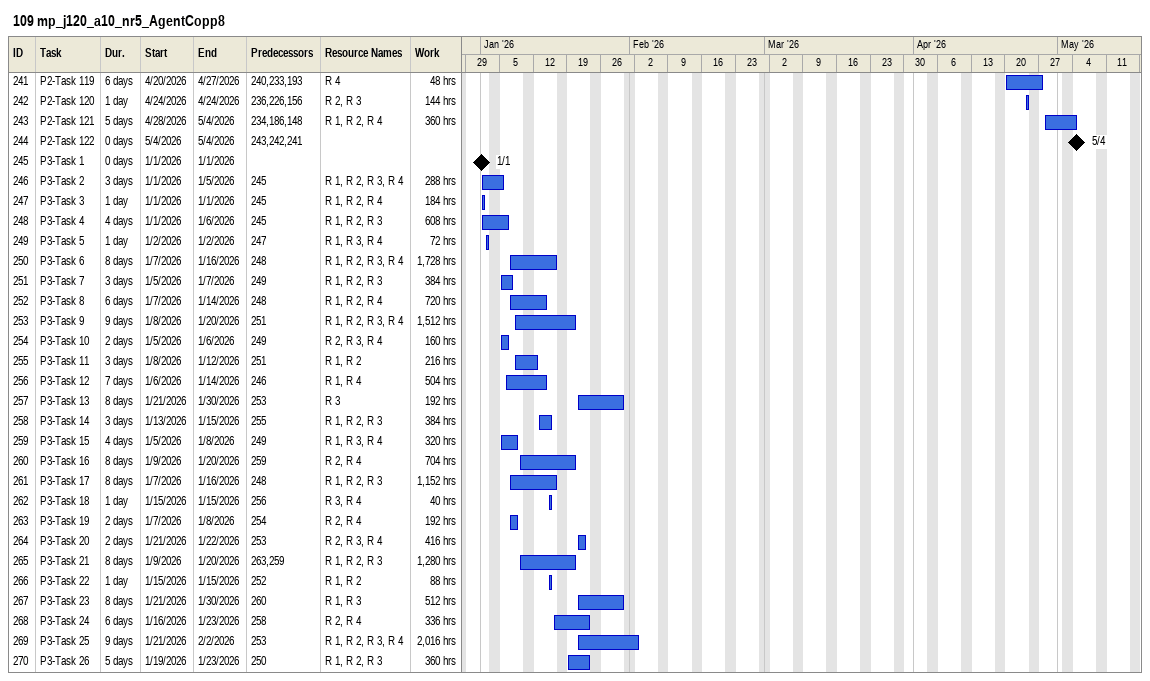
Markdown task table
109 mp_j120_a10_nr5_AgentCopp8

| ID | Task | Duration | Start | Finish | Predecessors | Resources | Work (h) |
|---|---|---|---|---|---|---|---|
| 241 | P2-Task 119 | 6d | 2026-04-20 | 2026-04-27 | 240, 233, 193 | R 4 | 48 |
| 242 | P2-Task 120 | 1d | 2026-04-24 | 2026-04-24 | 236, 226, 156 | R 2, R 3 | 144 |
| 243 | P2-Task 121 | 5d | 2026-04-28 | 2026-05-04 | 234, 186, 148 | R 1, R 2, R 4 | 360 |
| 244 | P2-Task 122 | 0d | 2026-05-04 | 2026-05-04 | 243, 242, 241 |  |  |
| 245 | P3-Task 1 | 0d | 2026-01-01 | 2026-01-01 |  |  |  |
| 246 | P3-Task 2 | 3d | 2026-01-01 | 2026-01-05 | 245 | R 1, R 2, R 3, R 4 | 288 |
| 247 | P3-Task 3 | 1d | 2026-01-01 | 2026-01-01 | 245 | R 1, R 2, R 4 | 184 |
| 248 | P3-Task 4 | 4d | 2026-01-01 | 2026-01-06 | 245 | R 1, R 2, R 3 | 608 |
| 249 | P3-Task 5 | 1d | 2026-01-02 | 2026-01-02 | 247 | R 1, R 3, R 4 | 72 |
| 250 | P3-Task 6 | 8d | 2026-01-07 | 2026-01-16 | 248 | R 1, R 2, R 3, R 4 | 1728 |
| 251 | P3-Task 7 | 3d | 2026-01-05 | 2026-01-07 | 249 | R 1, R 2, R 3 | 384 |
| 252 | P3-Task 8 | 6d | 2026-01-07 | 2026-01-14 | 248 | R 1, R 2, R 4 | 720 |
| 253 | P3-Task 9 | 9d | 2026-01-08 | 2026-01-20 | 251 | R 1, R 2, R 3, R 4 | 1512 |
| 254 | P3-Task 10 | 2d | 2026-01-05 | 2026-01-06 | 249 | R 2, R 3, R 4 | 160 |
| 255 | P3-Task 11 | 3d | 2026-01-08 | 2026-01-12 | 251 | R 1, R 2 | 216 |
| 256 | P3-Task 12 | 7d | 2026-01-06 | 2026-01-14 | 246 | R 1, R 4 | 504 |
| 257 | P3-Task 13 | 8d | 2026-01-21 | 2026-01-30 | 253 | R 3 | 192 |
| 258 | P3-Task 14 | 3d | 2026-01-13 | 2026-01-15 | 255 | R 1, R 2, R 3 | 384 |
| 259 | P3-Task 15 | 4d | 2026-01-05 | 2026-01-08 | 249 | R 1, R 3, R 4 | 320 |
| 260 | P3-Task 16 | 8d | 2026-01-09 | 2026-01-20 | 259 | R 2, R 4 | 704 |
| 261 | P3-Task 17 | 8d | 2026-01-07 | 2026-01-16 | 248 | R 1, R 2, R 3 | 1152 |
| 262 | P3-Task 18 | 1d | 2026-01-15 | 2026-01-15 | 256 | R 3, R 4 | 40 |
| 263 | P3-Task 19 | 2d | 2026-01-07 | 2026-01-08 | 254 | R 2, R 4 | 192 |
| 264 | P3-Task 20 | 2d | 2026-01-21 | 2026-01-22 | 253 | R 2, R 3, R 4 | 416 |
| 265 | P3-Task 21 | 8d | 2026-01-09 | 2026-01-20 | 263, 259 | R 1, R 2, R 3 | 1280 |
| 266 | P3-Task 22 | 1d | 2026-01-15 | 2026-01-15 | 252 | R 1, R 2 | 88 |
| 267 | P3-Task 23 | 8d | 2026-01-21 | 2026-01-30 | 260 | R 1, R 3 | 512 |
| 268 | P3-Task 24 | 6d | 2026-01-16 | 2026-01-23 | 258 | R 2, R 4 | 336 |
| 269 | P3-Task 25 | 9d | 2026-01-21 | 2026-02-02 | 253 | R 1, R 2, R 3, R 4 | 2016 |
| 270 | P3-Task 26 | 5d | 2026-01-19 | 2026-01-23 | 250 | R 1, R 2, R 3 | 360 |
